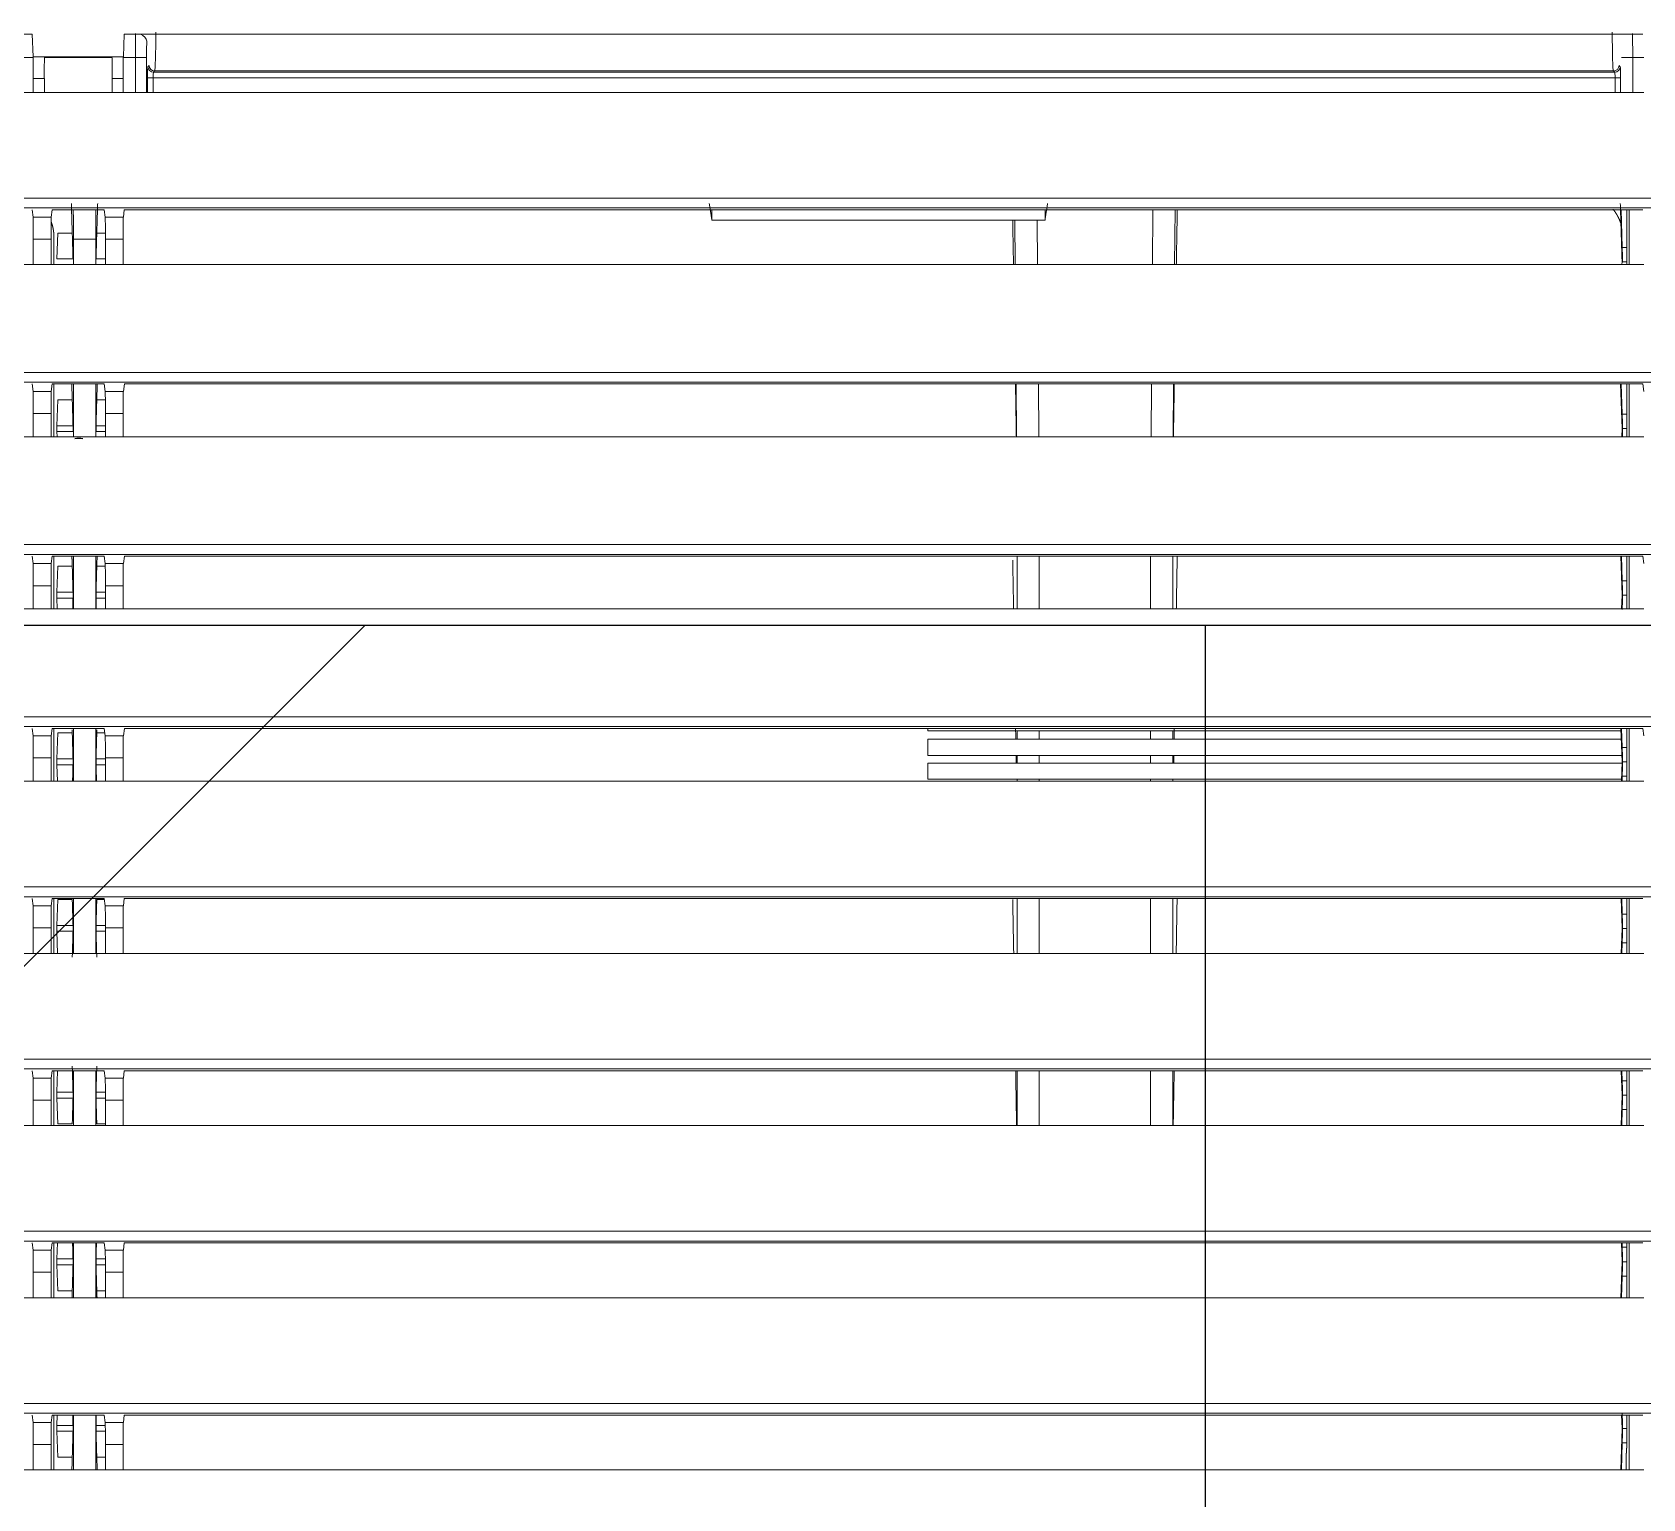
# Model space of a CAD drawing. Header units: millimetres. Extents: x 70151 to 230897, y 35202 to 113211.
# Drawn here: x 183055.5 to 183201.1, y 70900.6 to 71033.2 of the extents above; entities that cross this region are included whole.
import ezdxf

# ---------------------------------------------------------------- set-up
doc = ezdxf.new("R2010")
doc.units = ezdxf.units.MM
doc.header["$LTSCALE"] = 50
doc.layers.add('2-con', color=2, linetype='Continuous')
doc.layers.add('mark-B', color=2, linetype='Continuous', lineweight=20)

# ---------------------------------------------------------------- blocks, each defined once
blk = doc.blocks.new('cjscjdeh')
at = {"color": 8}
for p, q in [((155159.52, 69984.99), (153729.39, 69984.99)), ((154925.53, 69952.84), (154957.68, 69984.99)), ((155033.66, 69984.99), (155033.66, 69520.77))]:
    blk.add_line(p, q, dxfattribs=at)
blk = doc.blocks.new('무풍1way 일반')
at = {"layer": 'mark-B'}
for p, q in [((-101.3, -114.82), (36.16, -114.82)), ((-99.99, -119.77), (-99.99, -114.82)), ((-99.72, -114.82), (-99.72, -116.22)), ((-99.35, -117.27), (-99.28, -114.82)), ((-99.34, -118.57), (-99.22, -114.82)), ((36.16, -117.11), (36.16, -114.82)), ((36.16, -114.82), (37.77, -114.82)), ((37.77, -114.82), (37.77, -117.11)), ((37.77, -114.82), (42.69, -114.82)), ((38.65, -114.82), (38.65, -119.77)), ((40.66, -119.77), (40.66, -114.82)), ((42.42, -114.82), (42.42, -119.77)), ((42.69, -117.11), (42.69, -114.82)), ((42.69, -114.82), (44.3, -114.82)), ((44.3, -117.11), (44.3, -114.82)), ((44.3, -114.82), (196.82, -114.82)), ((37.77, -115.96), (38.55, -115.96)), ((40.77, -115.96), (42.08, -115.96)), ((42.16, -118.31), (42.08, -115.96)), ((-99.77, -119.77), (-99.77, -117.13)), ((-99.77, -117.27), (-99.35, -117.27)), ((-99.74, -116.57), (-99.75, -116.78)), ((36.16, -117.11), (37.77, -117.11)), ((42.69, -117.11), (44.3, -117.11)), ((-99.77, -118.57), (-99.36, -118.57)), ((-99.3, -119.77), (-99.34, -118.57)), ((36.07, -119.77), (36.15, -119.12)), ((37.78, -119.12), (36.15, -119.12)), ((37.77, -118.31), (38.62, -118.31)), ((38.62, -118.83), (37.78, -118.83)), ((37.78, -119.12), (37.87, -119.77)), ((40.7, -118.31), (42.16, -118.31)), ((42.16, -118.83), (40.7, -118.83)), ((42.13, -119.77), (42.16, -118.83)), ((42.59, -119.77), (42.67, -119.12)), ((44.31, -119.12), (42.67, -119.12)), ((44.39, -119.77), (44.31, -119.12)), ((-368.14, -119.94), (368.14, -119.94)), ((368.14, -120.82), (-368.14, -120.82)), ((36.07, -119.77), (-101.21, -119.77)), ((42.59, -119.77), (37.87, -119.77)), ((-101.3, -130.38), (36.16, -130.38)), ((-99.99, -135.34), (-99.99, -130.38)), ((-99.77, -135.34), (-99.77, -130.38)), ((-99.35, -132.33), (-99.29, -130.38)), ((-99.34, -133.63), (-99.24, -130.38)), ((36.16, -132.68), (36.16, -130.38)), ((36.16, -130.38), (37.77, -130.38)), ((37.77, -130.38), (37.77, -132.68)), ((37.77, -130.38), (42.69, -130.38)), ((37.77, -131.02), (38.55, -131.02)), ((38.65, -130.38), (38.65, -135.34)), ((40.66, -135.34), (40.66, -130.38)), ((40.77, -131.02), (42.08, -131.02)), ((42.16, -133.37), (42.08, -131.02)), ((42.42, -130.38), (42.42, -135.34)), ((42.69, -132.68), (42.69, -130.38)), ((42.69, -130.38), (44.3, -130.38)), ((44.3, -132.68), (44.3, -130.38)), ((44.3, -130.38), (196.82, -130.38)), ((-99.77, -132.33), (-99.35, -132.33)), ((-99.77, -133.63), (-99.36, -133.63)), ((-99.28, -135.34), (-99.34, -133.63)), ((36.16, -132.68), (37.77, -132.68)), ((37.77, -133.37), (38.62, -133.37)), ((38.62, -133.89), (37.77, -133.89)), ((40.7, -133.37), (42.16, -133.37)), ((42.16, -133.89), (40.7, -133.89)), ((42.11, -135.34), (42.16, -133.89)), ((42.69, -132.68), (44.3, -132.68)), ((36.07, -135.34), (-101.21, -135.34)), ((-99.77, -134.94), (-99.35, -134.94)), ((-99.34, -135.34), (-99.35, -134.94)), ((36.07, -135.34), (36.15, -134.68)), ((37.78, -134.68), (36.15, -134.68)), ((37.78, -134.68), (37.87, -135.34)), ((42.59, -135.34), (37.87, -135.34)), ((42.59, -135.34), (42.67, -134.68)), ((44.31, -134.68), (42.67, -134.68)), ((44.39, -135.34), (44.31, -134.68)), ((-365.38, -135.5), (365.38, -135.5)), ((365.38, -136.39), (-365.38, -136.39)), ((-101.3, -145.95), (36.16, -145.95)), ((-99.99, -150.9), (-99.99, -145.95)), ((-99.77, -150.9), (-99.77, -145.95)), ((-99.35, -147.39), (-99.31, -145.95)), ((-99.34, -148.7), (-99.25, -145.95)), ((-58.73, -150.9), (-58.73, -145.95)), ((-58.73, -150.9), (-58.73, -145.95)), ((-56.72, -150.9), (-56.72, -145.95)), ((-56.72, -150.9), (-56.72, -145.95)), ((-46.64, -145.95), (-46.64, -150.9)), ((-46.64, -145.95), (-46.64, -150.9)), ((-44.64, -145.95), (-44.64, -150.9)), ((-44.64, -145.95), (-44.64, -150.9)), ((36.16, -148.24), (36.16, -145.95)), ((36.16, -145.95), (37.77, -145.95)), ((37.77, -145.95), (37.77, -148.24)), ((37.77, -145.95), (42.69, -145.95)), ((37.77, -146.09), (38.55, -146.09)), ((38.65, -145.95), (38.65, -150.9)), ((40.66, -150.9), (40.66, -145.95)), ((40.77, -146.09), (42.08, -146.09)), ((42.16, -148.43), (42.08, -146.09)), ((42.42, -145.95), (42.42, -150.9)), ((42.69, -148.24), (42.69, -145.95)), ((42.69, -145.95), (44.3, -145.95)), ((44.3, -148.24), (44.3, -145.95)), ((44.3, -145.95), (196.82, -145.95)), ((-99.77, -147.39), (-99.35, -147.39)), ((36.16, -148.24), (37.77, -148.24)), ((37.77, -148.43), (38.62, -148.43)), ((40.7, -148.43), (42.16, -148.43)), ((42.69, -148.24), (44.3, -148.24)), ((-99.77, -148.7), (-99.36, -148.7)), ((-99.27, -150.9), (-99.34, -148.7)), ((38.62, -148.96), (37.77, -148.96)), ((42.16, -148.96), (40.7, -148.96)), ((42.1, -150.9), (42.16, -148.96)), ((-362.63, -151.07), (362.63, -151.07)), ((36.07, -150.9), (-101.21, -150.9)), ((-99.77, -150), (-99.35, -150)), ((-99.32, -150.9), (-99.35, -150)), ((36.07, -150.9), (36.15, -150.24)), ((37.78, -150.24), (36.15, -150.24)), ((37.78, -150.24), (37.87, -150.9)), ((42.59, -150.9), (37.87, -150.9)), ((42.59, -150.9), (42.67, -150.24)), ((44.31, -150.24), (42.67, -150.24)), ((44.39, -150.9), (44.31, -150.24)), ((362.63, -151.95), (-362.63, -151.95)), ((-101.3, -161.51), (36.16, -161.51)), ((-99.99, -166.46), (-99.99, -161.51)), ((-99.77, -166.47), (-99.77, -161.51)), ((-99.35, -162.45), (-99.32, -161.51)), ((-99.34, -163.76), (-99.27, -161.51)), ((-58.73, -166.46), (-58.73, -161.51)), ((-58.73, -166.46), (-58.73, -161.51)), ((-56.72, -166.46), (-56.72, -161.51)), ((-56.72, -166.46), (-56.72, -161.51)), ((-46.64, -161.51), (-46.64, -166.46)), ((-46.64, -161.51), (-46.64, -166.46)), ((-44.64, -161.51), (-44.64, -166.46)), ((-44.64, -161.51), (-44.64, -166.46)), ((36.16, -163.81), (36.16, -161.51)), ((36.16, -161.51), (37.77, -161.51)), ((37.77, -161.51), (37.77, -163.81)), ((37.77, -161.51), (42.69, -161.51)), ((38.65, -161.51), (38.65, -166.46)), ((40.66, -166.46), (40.66, -161.51)), ((42.16, -163.5), (42.1, -161.51)), ((42.42, -161.51), (42.42, -166.46)), ((42.69, -163.81), (42.69, -161.51)), ((42.69, -161.51), (44.3, -161.51)), ((44.3, -163.81), (44.3, -161.51)), ((44.3, -161.51), (196.82, -161.51)), ((-99.77, -162.45), (-99.35, -162.45)), ((-99.77, -163.76), (-99.36, -163.76)), ((-99.25, -166.47), (-99.34, -163.76)), ((36.16, -163.81), (37.77, -163.81)), ((37.77, -163.5), (38.62, -163.5)), ((38.62, -164.02), (37.77, -164.02)), ((40.7, -163.5), (42.16, -163.5)), ((42.16, -164.02), (40.7, -164.02)), ((42.08, -166.37), (42.16, -164.02)), ((42.69, -163.81), (44.3, -163.81)), ((-99.77, -165.06), (-99.35, -165.06)), ((-99.31, -166.47), (-99.35, -165.06)), ((36.07, -166.47), (36.15, -165.81)), ((37.78, -165.81), (36.15, -165.81)), ((37.78, -165.81), (37.87, -166.47)), ((42.59, -166.47), (42.67, -165.81)), ((44.31, -165.81), (42.67, -165.81)), ((44.39, -166.47), (44.31, -165.81)), ((-359.88, -166.63), (359.88, -166.63)), ((36.07, -166.47), (-101.21, -166.47)), ((38.55, -166.37), (37.85, -166.37)), ((42.59, -166.47), (37.87, -166.47)), ((42.08, -166.37), (40.77, -166.37)), ((359.88, -167.52), (-359.88, -167.52)), ((-101.3, -177.07), (36.16, -177.07)), ((-99.99, -181.84), (-99.99, -177.07)), ((-99.77, -181.84), (-99.77, -177.07)), ((-99.77, -177.52), (-99.35, -177.52)), ((-99.35, -177.52), (-99.34, -177.07)), ((-99.34, -178.82), (-99.28, -177.07)), ((-36.59, -177.24), (-99.29, -177.24)), ((-58.73, -177.24), (-58.73, -177.07)), ((-58.73, -177.24), (-58.73, -177.07)), ((-56.72, -177.24), (-56.72, -177.07)), ((-56.72, -177.24), (-56.72, -177.07)), ((-46.64, -177.07), (-46.64, -177.24)), ((-46.64, -177.07), (-46.64, -177.24)), ((-44.64, -177.07), (-44.64, -177.24)), ((-44.64, -177.07), (-44.64, -177.24)), ((-36.59, -178.7), (-36.59, -177.24)), ((36.16, -179.17), (36.16, -177.07)), ((36.16, -177.07), (37.77, -177.07)), ((37.77, -177.07), (37.77, -179.17)), ((37.77, -177.07), (42.69, -177.07)), ((38.65, -177.07), (38.65, -181.84)), ((40.66, -181.84), (40.66, -177.07)), ((42.16, -178.56), (42.11, -177.07)), ((42.42, -177.07), (42.42, -181.84)), ((42.69, -179.17), (42.69, -177.07)), ((42.69, -177.07), (44.3, -177.07)), ((44.3, -179.17), (44.3, -177.07)), ((44.3, -177.07), (196.82, -177.07)), ((-99.77, -178.82), (-99.36, -178.82)), ((-99.24, -181.84), (-99.34, -178.82)), ((-99.33, -178.7), (-36.59, -178.7)), ((-58.73, -179.4), (-58.73, -178.7)), ((-58.73, -179.4), (-58.73, -178.7)), ((-56.72, -179.4), (-56.72, -178.7)), ((-56.72, -179.4), (-56.72, -178.7)), ((-46.64, -178.7), (-46.64, -179.4)), ((-46.64, -178.7), (-46.64, -179.4)), ((-44.64, -178.7), (-44.64, -179.4)), ((-44.64, -178.7), (-44.64, -179.4)), ((37.77, -178.56), (38.62, -178.56)), ((38.62, -179.08), (37.77, -179.08)), ((40.7, -178.56), (42.16, -178.56)), ((42.16, -179.08), (40.7, -179.08)), ((42.08, -181.43), (42.16, -179.08)), ((-99.77, -180.12), (-99.35, -180.12)), ((-99.3, -181.84), (-99.35, -180.12)), ((-36.59, -179.4), (-99.32, -179.4)), ((-36.59, -179.4), (-36.59, -180.86)), ((36.16, -179.17), (37.77, -179.17)), ((42.69, -179.17), (44.3, -179.17)), ((-101.2, -181.84), (-101.29, -181.17)), ((36.06, -181.84), (-101.2, -181.84)), ((-99.27, -180.86), (-36.59, -180.86)), ((-36.59, -181.61), (-99.25, -181.61)), ((-58.73, -181.61), (-58.73, -180.86)), ((-58.73, -181.61), (-58.73, -180.86)), ((-56.72, -181.61), (-56.72, -180.86)), ((-56.72, -181.61), (-56.72, -180.86)), ((-46.64, -180.86), (-46.64, -181.61)), ((-46.64, -180.86), (-46.64, -181.61)), ((-44.64, -180.86), (-44.64, -181.61)), ((-44.64, -180.86), (-44.64, -181.61)), ((-36.59, -181.61), (-36.59, -181.84)), ((36.06, -181.84), (36.15, -181.17)), ((37.78, -181.17), (36.15, -181.17)), ((37.78, -181.17), (37.87, -181.84)), ((38.55, -181.43), (37.82, -181.43)), ((42.59, -181.84), (37.87, -181.84)), ((42.08, -181.43), (40.77, -181.43)), ((42.59, -181.84), (42.67, -181.17)), ((44.31, -181.17), (42.67, -181.17)), ((44.4, -181.84), (44.31, -181.17)), ((-357.16, -182.01), (357.16, -182.01)), ((357.16, -182.89), (-357.16, -182.89)), ((-101.3, -192.64), (36.16, -192.64)), ((-99.99, -197.41), (-99.99, -192.64)), ((-99.77, -197.41), (-99.77, -192.64)), ((-99.34, -193.88), (-99.3, -192.64)), ((-58.73, -197.41), (-58.73, -192.64)), ((-58.73, -197.41), (-58.73, -192.64)), ((-56.72, -197.41), (-56.72, -192.64)), ((-56.72, -197.41), (-56.72, -192.64)), ((-46.64, -192.64), (-46.64, -197.41)), ((-46.64, -192.64), (-46.64, -197.41)), ((-44.64, -192.64), (-44.64, -197.41)), ((-44.64, -192.64), (-44.64, -197.41)), ((36.16, -194.73), (36.16, -192.64)), ((36.16, -192.64), (37.77, -192.64)), ((37.77, -192.64), (37.77, -194.73)), ((37.77, -192.64), (42.69, -192.64)), ((37.77, -193.62), (38.62, -193.62)), ((38.65, -192.64), (38.65, -197.41)), ((40.66, -197.41), (40.66, -192.64)), ((40.7, -193.62), (42.16, -193.62)), ((42.16, -193.62), (42.13, -192.64)), ((42.42, -192.64), (42.42, -197.41)), ((42.69, -194.73), (42.69, -192.64)), ((42.69, -192.64), (44.3, -192.64)), ((44.3, -194.73), (44.3, -192.64)), ((44.3, -192.64), (196.82, -192.64)), ((-99.77, -193.88), (-99.36, -193.88)), ((-99.23, -197.41), (-99.34, -193.88)), ((36.16, -194.73), (37.77, -194.73)), ((38.62, -194.14), (37.77, -194.14)), ((42.16, -194.14), (40.7, -194.14)), ((42.08, -196.49), (42.16, -194.14)), ((42.69, -194.73), (44.3, -194.73)), ((-99.77, -195.19), (-99.35, -195.19)), ((-99.28, -197.41), (-99.35, -195.19)), ((38.55, -196.49), (37.78, -196.49)), ((42.08, -196.49), (40.77, -196.49)), ((-354.41, -197.57), (354.41, -197.57)), ((-101.2, -197.41), (-101.29, -196.74)), ((36.06, -197.41), (-101.2, -197.41)), ((36.06, -197.41), (36.15, -196.74)), ((37.78, -196.74), (36.15, -196.74)), ((37.78, -196.74), (37.87, -197.41)), ((42.59, -197.41), (37.87, -197.41)), ((42.59, -197.41), (42.67, -196.74)), ((44.31, -196.74), (42.67, -196.74)), ((44.4, -197.41), (44.31, -196.74)), ((354.41, -198.46), (-354.41, -198.46)), ((-101.3, -208.2), (36.16, -208.2)), ((-99.99, -212.97), (-99.99, -208.2)), ((-99.77, -212.97), (-99.77, -208.2)), ((-99.34, -208.94), (-99.31, -208.2)), ((-58.8, -212.97), (-58.77, -208.2)), ((-58.8, -212.97), (-58.77, -208.2)), ((-56.8, -212.97), (-56.76, -208.2)), ((-56.8, -212.97), (-56.76, -208.2)), ((-46.61, -208.2), (-46.57, -212.97)), ((-46.61, -208.2), (-46.57, -212.97)), ((-44.6, -208.2), (-44.56, -212.97)), ((-44.6, -208.2), (-44.56, -212.97)), ((36.16, -210.3), (36.16, -208.2)), ((36.16, -208.2), (37.77, -208.2)), ((37.77, -208.2), (37.77, -210.3)), ((37.77, -208.2), (42.69, -208.2)), ((38.65, -208.2), (38.65, -212.97)), ((39.82, -208.03), (40.55, -208.03)), ((40.66, -212.97), (40.66, -208.2)), ((42.16, -208.68), (42.14, -208.2)), ((42.42, -208.2), (42.42, -212.97)), ((42.69, -210.3), (42.69, -208.2)), ((42.69, -208.2), (44.3, -208.2)), ((44.3, -210.3), (44.3, -208.2)), ((44.3, -208.2), (196.82, -208.2)), ((-99.77, -208.94), (-99.36, -208.94)), ((-99.21, -212.97), (-99.34, -208.94)), ((37.77, -208.68), (38.62, -208.68)), ((38.62, -209.2), (37.77, -209.2)), ((40.7, -208.68), (42.16, -208.68)), ((42.16, -209.2), (40.7, -209.2)), ((42.08, -211.55), (42.16, -209.2)), ((-99.77, -210.25), (-99.35, -210.25)), ((-99.27, -212.97), (-99.35, -210.25)), ((36.16, -210.3), (37.77, -210.3)), ((42.69, -210.3), (44.3, -210.3)), ((-101.2, -212.97), (-101.29, -212.3)), ((36.06, -212.97), (36.15, -212.3)), ((37.78, -212.3), (36.15, -212.3)), ((38.55, -211.55), (37.77, -211.55)), ((37.78, -212.3), (37.87, -212.97)), ((42.08, -211.55), (40.77, -211.55)), ((42.59, -212.97), (42.67, -212.3)), ((44.31, -212.3), (42.67, -212.3)), ((44.4, -212.97), (44.31, -212.3)), ((-351.65, -213.14), (351.65, -213.14)), ((351.65, -214.02), (-351.65, -214.02)), ((36.06, -212.97), (-101.2, -212.97)), ((42.59, -212.97), (37.87, -212.97)), ((-101.3, -223.77), (36.16, -223.77)), ((-99.99, -228.72), (-99.99, -223.76)), ((-99.77, -228.72), (-99.77, -223.76)), ((-99.77, -224.01), (-99.36, -224.01)), ((-99.34, -224), (-99.33, -223.77)), ((-58.93, -228.72), (-58.89, -223.77)), ((-58.93, -228.72), (-58.89, -223.77)), ((-56.92, -228.72), (-56.88, -223.77)), ((-56.92, -228.72), (-56.88, -223.77)), ((-46.48, -223.77), (-46.45, -227.77)), ((-46.48, -223.77), (-46.45, -227.77)), ((-44.47, -223.77), (-44.44, -227.77)), ((-44.47, -223.77), (-44.44, -227.77)), ((36.16, -226.06), (36.16, -223.77)), ((36.16, -223.77), (37.77, -223.77)), ((37.77, -223.77), (37.77, -226.06)), ((37.77, -223.77), (42.69, -223.77)), ((38.65, -223.76), (38.65, -226.05)), ((40.66, -226.05), (40.66, -223.76)), ((42.42, -223.76), (42.42, -226.23)), ((42.69, -226.06), (42.69, -223.77)), ((42.69, -223.77), (44.3, -223.77)), ((44.3, -226.06), (44.3, -223.77)), ((44.3, -223.77), (196.82, -223.77)), ((-99.77, -225.31), (-99.35, -225.31)), ((-99.25, -228.72), (-99.35, -225.31)), ((38.62, -224.27), (37.77, -224.27)), ((42.16, -224.27), (40.7, -224.27)), ((42.08, -226.61), (42.16, -224.27)), ((36.16, -226.06), (37.77, -226.06)), ((38.55, -226.61), (37.77, -226.61)), ((38.65, -226.05), (40.66, -226.05)), ((42.08, -226.61), (40.77, -226.61)), ((42.69, -226.06), (44.3, -226.06)), ((-47.17, -227.77), (-47.17, -228.72)), ((-17.05, -228.72), (-17.05, -227.77)), ((36.07, -228.72), (36.15, -228.06)), ((37.78, -228.06), (36.15, -228.06)), ((37.78, -228.06), (37.87, -228.72)), ((42.59, -228.72), (42.67, -228.06)), ((44.31, -228.06), (42.67, -228.06)), ((44.39, -228.72), (44.31, -228.06)), ((-348.87, -228.89), (348.87, -228.89)), ((348.87, -229.77), (-348.87, -229.77)), ((36.07, -228.72), (-101.21, -228.72)), ((42.59, -228.72), (37.87, -228.72)), ((-101.3, -239.33), (36.16, -239.33)), ((-100.3, -242.48), (-100.3, -239.33)), ((-100.3, -242.48), (-100.3, -239.33)), ((-99.2, -240.65), (-99.2, -239.33)), ((-99.2, -240.65), (-99.2, -239.33)), ((-98.7, -239.33), (-98.7, -240.65)), ((-98.7, -239.33), (-98.7, -240.65)), ((33.46, -240.65), (33.46, -239.33)), ((33.46, -240.65), (33.46, -239.33)), ((33.96, -239.33), (33.96, -240.65)), ((33.96, -239.33), (33.96, -240.65)), ((34.05, -242.49), (34.05, -239.33)), ((34.05, -242.49), (34.05, -239.33)), ((35.06, -239.33), (35.06, -242.48)), ((35.06, -239.33), (35.06, -242.48)), ((36.16, -240.59), (36.16, -239.33)), ((36.16, -239.33), (37.17, -239.33)), ((37.17, -239.33), (37.17, -240.59)), ((37.17, -239.33), (43.29, -239.33)), ((43.29, -240.59), (43.29, -239.33)), ((43.29, -239.33), (44.3, -239.33)), ((44.3, -240.59), (44.3, -239.33)), ((44.3, -239.33), (196.82, -239.33)), ((-98.7, -240.65), (-99.2, -240.65)), ((-98.7, -240.65), (-99.2, -240.65)), ((-99.17, -241.65), (-99.06, -241.76)), ((-99.17, -241.65), (-99.06, -241.76)), ((-98.7, -240.65), (33.46, -240.65)), ((-98.7, -240.65), (33.46, -240.65)), ((33.42, -241.15), (-98.67, -241.15)), ((-98.67, -241.15), (-98.56, -241.26)), ((33.42, -241.15), (-98.67, -241.15)), ((-98.67, -241.15), (-98.56, -241.26)), ((-98.56, -241.26), (33.32, -241.26)), ((-98.56, -241.26), (33.32, -241.26)), ((33.32, -241.26), (33.42, -241.15)), ((33.32, -241.26), (33.42, -241.15)), ((33.96, -240.65), (33.46, -240.65)), ((33.96, -240.65), (33.46, -240.65)), ((33.93, -241.65), (33.82, -241.76)), ((33.93, -241.65), (33.82, -241.76)), ((36.16, -240.59), (37.17, -240.59)), ((43.29, -240.59), (44.3, -240.59)), ((-101.29, -242.48), (-100.3, -242.48)), ((-101.29, -242.48), (-100.3, -242.48)), ((35.06, -242.48), (36.15, -242.48)), ((35.06, -242.48), (36.15, -242.48)), ((36.15, -242.54), (36.08, -244.58)), ((36.97, -242.54), (36.15, -242.54)), ((37.18, -242.54), (36.97, -242.54)), ((37.18, -242.48), (43.28, -242.48)), ((37.18, -242.48), (43.28, -242.48)), ((37.18, -242.54), (43.28, -242.54)), ((43.49, -242.54), (43.28, -242.54)), ((44.31, -242.54), (43.49, -242.54)), ((44.31, -242.48), (45.36, -242.48)), ((44.31, -242.48), (45.36, -242.48)), ((44.31, -242.54), (44.38, -244.58)), ((-101.22, -244.58), (36.08, -244.58)), ((44.38, -244.58), (196.74, -244.58))]:
    blk.add_line(p, q, dxfattribs=at)
blk.add_arc((40.18, -206.57), 1.5, 255.8455, 284.1545, dxfattribs=at)
for centre, major_axis, ratio, start_param, end_param in [((-99.34, -118.57), (0, -1.51), 0.017455, 3.665191, 4.712389), ((36.15, -117.11), (0, -2.01), 0.008727, 0.069815, 1.570796), ((37.79, -117.11), (0, -2.01), 0.008727, 4.712389, 6.21337), ((42.67, -117.11), (0, -2.01), 0.008727, 0.069815, 1.570796), ((44.31, -117.11), (0, -2.01), 0.008727, 4.712389, 6.21337), ((-99.34, -118.57), (0, -1.51), 0.017455, 4.712389, 5.759587), ((-99.34, -133.63), (0, -1.51), 0.017455, 3.665191, 4.712389), ((-99.34, -133.63), (0, -1.51), 0.017455, 4.712389, 5.759587), ((36.15, -132.68), (0, -2.01), 0.008727, 0.069815, 1.570796), ((37.79, -132.68), (0, -2.01), 0.008727, 4.712389, 6.21337), ((42.67, -132.68), (0, -2.01), 0.008727, 0.069815, 1.570796), ((44.31, -132.68), (0, -2.01), 0.008727, 4.712389, 6.21337), ((-99.34, -148.7), (0, -1.51), 0.017455, 3.665191, 4.712389), ((36.15, -148.24), (0, -2.01), 0.008727, 0.069815, 1.570796), ((37.79, -148.24), (0, -2.01), 0.008727, 4.712389, 6.21337), ((42.67, -148.24), (0, -2.01), 0.008727, 0.069815, 1.570796), ((44.31, -148.24), (0, -2.01), 0.008727, 4.712389, 6.21337), ((-99.34, -148.7), (0, -1.51), 0.017455, 4.712389, 5.759587), ((-99.34, -163.76), (0, -1.51), 0.017455, 3.665191, 4.712389), ((-99.34, -163.76), (0, -1.51), 0.017455, 4.712389, 5.759587), ((36.15, -163.81), (0, -2.01), 0.008727, 0.069815, 1.570796), ((37.79, -163.81), (0, -2.01), 0.008727, 4.712389, 6.21337), ((42.67, -163.81), (0, -2.01), 0.008727, 0.069815, 1.570796), ((44.31, -163.81), (0, -2.01), 0.008727, 4.712389, 6.21337), ((-99.34, -178.82), (0, -1.51), 0.017455, 3.665191, 4.712389), ((-99.34, -178.82), (0, -1.51), 0.017455, 4.712389, 5.759587), ((36.15, -179.17), (0, -2.01), 0.008727, 0.069813, 1.570796), ((37.79, -179.17), (0, -2.01), 0.008727, 4.712389, 6.213372), ((42.67, -179.17), (0, -2.01), 0.008727, 0.069813, 1.570796), ((44.31, -179.17), (0, -2.01), 0.008727, 4.712389, 6.213372), ((-99.34, -193.88), (0, -1.51), 0.017455, 3.665191, 4.712389), ((-99.34, -193.88), (0, -1.51), 0.017455, 4.712389, 5.759587), ((36.15, -194.73), (0, -2.01), 0.008727, 0.069813, 1.570796), ((37.79, -194.73), (0, -2.01), 0.008727, 4.712389, 6.213372), ((42.67, -194.73), (0, -2.01), 0.008727, 0.069813, 1.570796), ((44.31, -194.73), (0, -2.01), 0.008727, 4.712389, 6.213372), ((-99.34, -208.94), (0, -1.51), 0.017455, 4.197054, 4.712389), ((-99.34, -208.94), (0, -1.51), 0.017455, 4.712389, 5.759587), ((36.15, -210.3), (0, -2.01), 0.008727, 0.069813, 1.570796), ((37.79, -210.3), (0, -2.01), 0.008727, 4.712389, 6.213372), ((42.67, -210.3), (0, -2.01), 0.008727, 0.069813, 1.570796), ((44.31, -210.3), (0, -2.01), 0.008727, 4.712389, 6.213372), ((-99.34, -224.01), (0, -1.51), 0.017455, 4.712389, 5.759587), ((36.15, -226.06), (0, -2.01), 0.008727, 0.069814, 1.570796), ((37.79, -226.06), (0, -2.01), 0.008727, 4.712389, 6.213371), ((42.67, -226.06), (0, -2.01), 0.008727, 0.069814, 1.570796), ((44.31, -226.06), (0, -2.01), 0.008727, 4.712389, 6.213371), ((-99.17, -240.65), (0, -1), 0.034921, 4.712368, 6.248257), ((-99.17, -240.65), (0, -1), 0.034921, 4.712368, 6.248257), ((-98.67, -241.65), (0.355, 0.355), 0.998782, 0.785703, 2.35589), ((-98.67, -241.65), (0.355, 0.355), 0.998782, 0.785703, 2.35589), ((-98.56, -241.76), (0.355, 0.355), 0.998782, 0.785703, 2.35589), ((-98.56, -241.76), (0.355, 0.355), 0.998782, 0.785703, 2.35589), ((-98.67, -240.65), (0.001, -0.502), 0.069841, 4.712303, 6.248193), ((-98.67, -240.65), (0.001, -0.502), 0.069841, 4.712303, 6.248193), ((-98.56, -244.77), (0, -3.51), 0.029932, 1.570781, 3.10667), ((-98.56, -244.77), (0, -3.51), 0.029932, 1.570781, 3.10667), ((33.32, -244.77), (0, -3.51), 0.029932, 3.176515, 4.712405), ((33.32, -244.77), (0, -3.51), 0.029932, 3.176515, 4.712405), ((33.32, -241.76), (-0.355, 0.355), 0.998782, 3.927295, 5.497483), ((33.32, -241.76), (-0.355, 0.355), 0.998782, 3.927295, 5.497483), ((33.42, -240.65), (-0.001, -0.502), 0.069841, 0.034992, 1.570882), ((33.42, -240.65), (-0.001, -0.502), 0.069841, 0.034992, 1.570882), ((33.42, -241.65), (-0.355, 0.355), 0.998782, 3.927295, 5.497483), ((33.42, -241.65), (-0.355, 0.355), 0.998782, 3.927295, 5.497483), ((33.93, -240.65), (0, -1), 0.034921, 0.034928, 1.570818), ((33.93, -240.65), (0, -1), 0.034921, 0.034928, 1.570818), ((36.15, -240.59), (0, -2.01), 0.008727, 0.245636, 1.570796), ((37.18, -240.59), (0, -2.01), 0.008727, 4.712389, 6.033203), ((43.28, -240.59), (0, -2.01), 0.008727, 0.249983, 1.570796), ((44.31, -240.59), (0, -2.01), 0.008727, 4.712389, 6.037549), ((-100.3, -242.49), (-1, 0), 0.017452, 3.176505, 4.712389), ((-100.23, -242.53), (0, -3.01), 0.023281, 4.694926, 5.497778), ((-100.3, -242.49), (-1, 0), 0.017452, 3.176505, 4.712389), ((-100.23, -242.53), (0, -3.01), 0.023281, 4.694926, 5.497778), ((33.98, -242.53), (0, -2.01), 0.034921, 0.785419, 1.588271), ((33.98, -242.53), (0, -2.01), 0.034921, 0.785419, 1.588271), ((35.06, -242.49), (-1, 0), 0.017452, 4.712389, 6.248273), ((35.06, -242.49), (-1, 0), 0.017452, 4.712389, 6.248273), ((34.99, -242.53), (0, -3.01), 0.023281, 0.785408, 1.588259), ((34.99, -242.53), (0, -3.01), 0.023281, 0.785408, 1.588259), ((35.04, -243.95), (-1, 0.04), 0.706884, 0.04936, 1.152169), ((35.04, -243.95), (-1, 0.04), 0.706884, 0.04936, 1.152169)]:
    blk.add_ellipse(centre, major_axis=major_axis, ratio=ratio, start_param=start_param, end_param=end_param, dxfattribs=at)
for points, degree in [([(38.51, -114.82), (38.55, -115.96)], 1), ([(40.77, -115.96), (40.8, -114.82)], 1), ([(38.55, -115.96), (38.62, -118.31)], 1), ([(40.7, -118.31), (40.77, -115.96)], 1), ([(38.62, -118.83), (38.59, -119.77)], 1), ([(38.62, -118.31), (38.62, -118.35), (38.62, -118.49), (38.62, -118.65), (38.62, -118.79), (38.62, -118.83)], 2), ([(40.7, -118.83), (40.7, -118.79), (40.69, -118.65), (40.69, -118.49), (40.7, -118.35), (40.7, -118.31)], 2), ([(40.72, -119.77), (40.7, -118.83)], 1), ([(38.53, -130.38), (38.55, -131.03)], 1), ([(38.55, -131.03), (38.62, -133.37)], 1), ([(40.7, -133.37), (40.77, -131.03)], 1), ([(40.77, -131.03), (40.79, -130.38)], 1), ([(38.62, -133.89), (38.58, -135.34)], 1), ([(38.62, -133.37), (38.62, -133.41), (38.62, -133.55), (38.62, -133.71), (38.62, -133.85), (38.62, -133.89)], 2), ([(40.7, -133.89), (40.7, -133.85), (40.69, -133.71), (40.69, -133.55), (40.7, -133.41), (40.7, -133.37)], 2), ([(40.74, -135.34), (40.7, -133.89)], 1), ([(-58.76, -145.95), (-58.85, -150.9)], 1), ([(-58.76, -145.95), (-58.85, -150.9)], 1), ([(-44.52, -150.9), (-44.6, -145.95)], 1), ([(-44.52, -150.9), (-44.6, -145.95)], 1), ([(38.55, -146.09), (38.62, -148.43)], 1), ([(40.7, -148.43), (40.77, -146.09)], 1), ([(38.62, -148.43), (38.62, -148.48), (38.62, -148.61), (38.62, -148.78), (38.62, -148.91), (38.62, -148.96)], 2), ([(40.7, -148.96), (40.7, -148.92), (40.69, -148.78), (40.69, -148.62), (40.7, -148.48), (40.7, -148.43)], 2), ([(38.62, -148.96), (38.55, -151.3)], 1), ([(40.77, -151.3), (40.7, -148.96)], 1), ([(-59.03, -161.51), (-59.11, -166.46)], 1), ([(-59.03, -161.51), (-59.11, -166.46)], 1), ([(-44.25, -166.39), (-44.34, -161.51)], 1), ([(-44.25, -166.39), (-44.34, -161.51)], 1), ([(38.55, -161.15), (38.62, -163.5)], 1), ([(40.7, -163.5), (40.77, -161.15)], 1), ([(38.62, -164.02), (38.55, -166.37)], 1), ([(38.62, -163.5), (38.62, -163.54), (38.62, -163.68), (38.62, -163.84), (38.62, -163.98), (38.62, -164.02)], 2), ([(40.7, -164.02), (40.7, -163.98), (40.69, -163.84), (40.69, -163.68), (40.7, -163.54), (40.7, -163.5)], 2), ([(40.77, -166.37), (40.7, -164.02)], 1), ([(38.57, -177.07), (38.62, -178.56)], 1), ([(40.7, -178.56), (40.74, -177.07)], 1), ([(-58.8, -178.7), (-58.81, -179.4)], 1), ([(-58.8, -178.7), (-58.81, -179.4)], 1), ([(-44.55, -179.4), (-44.57, -178.7)], 1), ([(-44.55, -179.4), (-44.57, -178.7)], 1), ([(38.62, -179.08), (38.55, -181.43)], 1), ([(38.62, -178.56), (38.62, -178.6), (38.62, -178.74), (38.62, -178.9), (38.62, -179.04), (38.62, -179.08)], 2), ([(40.7, -179.08), (40.7, -179.04), (40.69, -178.9), (40.69, -178.74), (40.7, -178.6), (40.7, -178.56)], 2), ([(40.77, -181.43), (40.7, -179.08)], 1), ([(-58.84, -180.86), (-58.85, -181.84)], 1), ([(-58.84, -180.86), (-58.85, -181.84)], 1), ([(-44.51, -181.84), (-44.53, -180.86)], 1), ([(-44.51, -181.84), (-44.53, -180.86)], 1), ([(38.55, -181.43), (38.54, -181.72)], 1), ([(40.78, -181.72), (40.77, -181.43)], 1), ([(-59.04, -192.64), (-59.12, -197.41)], 1), ([(-59.04, -192.64), (-59.12, -197.41)], 1), ([(-44.25, -197.04), (-44.33, -192.64)], 1), ([(-44.25, -197.04), (-44.33, -192.64)], 1), ([(38.59, -192.64), (38.62, -193.62)], 1), ([(38.62, -193.62), (38.62, -193.66), (38.62, -193.8), (38.62, -193.96), (38.62, -194.1), (38.62, -194.14)], 2), ([(40.7, -194.14), (40.7, -194.1), (40.69, -193.96), (40.69, -193.8), (40.7, -193.66), (40.7, -193.62)], 2), ([(40.7, -193.62), (40.73, -192.64)], 1), ([(38.62, -194.14), (38.55, -196.49)], 1), ([(40.77, -196.49), (40.7, -194.14)], 1), ([(38.55, -196.49), (38.52, -197.41)], 1), ([(40.8, -197.41), (40.77, -196.49)], 1), ([(-58.78, -208.2), (-58.86, -212.97)], 1), ([(-58.78, -208.2), (-58.86, -212.97)], 1), ([(-44.5, -212.97), (-44.58, -208.2)], 1), ([(-44.5, -212.97), (-44.58, -208.2)], 1), ([(38.62, -209.2), (38.55, -211.55)], 1), ([(38.62, -208.68), (38.62, -208.72), (38.62, -208.86), (38.62, -209.02), (38.62, -209.16), (38.62, -209.2)], 2), ([(40.7, -209.2), (40.7, -209.16), (40.69, -209.02), (40.69, -208.86), (40.7, -208.72), (40.7, -208.68)], 2), ([(40.77, -211.55), (40.7, -209.2)], 1), ([(38.55, -211.55), (38.51, -212.97)], 1), ([(40.81, -212.97), (40.77, -211.55)], 1), ([(-99.18, -229.28), (-99.34, -224)], 1), ([(-59.04, -223.77), (-59.13, -228.72)], 1), ([(-59.04, -223.77), (-59.13, -228.72)], 1), ([(-44.25, -227.77), (-44.32, -223.77)], 1), ([(-44.25, -227.77), (-44.32, -223.77)], 1), ([(38.62, -224.27), (38.55, -226.61)], 1), ([(40.77, -226.61), (40.7, -224.27)], 1), ([(38.55, -226.61), (38.47, -229.28)], 1), ([(40.85, -229.28), (40.77, -226.61)], 1), ([(-47.17, -227.77), (-47.4, -229.28)], 1), ([(-17.05, -227.77), (-47.17, -227.77)], 1), ([(-16.82, -229.28), (-17.05, -227.77)], 1)]:
    blk.add_open_spline(points, degree=degree, dxfattribs=at)
for points, degree, knots in [([(-99.72, -116.22), (-99.72, -116.22), (-99.72, -116.23), (-99.72, -116.24), (-99.72, -116.25), (-99.72, -116.26), (-99.72, -116.27), (-99.72, -116.28), (-99.72, -116.29), (-99.72, -116.3), (-99.72, -116.31), (-99.72, -116.32), (-99.72, -116.33), (-99.72, -116.34), (-99.73, -116.35), (-99.73, -116.37), (-99.73, -116.38), (-99.73, -116.39), (-99.73, -116.4), (-99.73, -116.41), (-99.73, -116.42), (-99.73, -116.43), (-99.73, -116.44), (-99.73, -116.45), (-99.73, -116.46), (-99.73, -116.47), (-99.73, -116.48), (-99.73, -116.49), (-99.73, -116.5), (-99.73, -116.51), (-99.73, -116.52), (-99.73, -116.53), (-99.73, -116.54), (-99.73, -116.54), (-99.73, -116.55), (-99.74, -116.56), (-99.74, -116.57), (-99.74, -116.57)], 3, [0, 0, 0, 0, 0.027034, 0.054157, 0.081369, 0.108672, 0.136064, 0.163545, 0.191117, 0.218779, 0.24653, 0.274372, 0.302305, 0.330327, 0.35844, 0.386644, 0.414938, 0.443324, 0.4718, 0.500366, 0.529024, 0.557773, 0.586614, 0.615545, 0.644568, 0.673683, 0.702888, 0.732186, 0.761575, 0.791056, 0.820629, 0.850294, 0.880051, 0.9099, 0.939841, 0.969874, 1, 1, 1, 1]), ([(-99.75, -116.78), (-99.75, -116.78), (-99.75, -116.79), (-99.76, -116.79), (-99.76, -116.8), (-99.76, -116.81), (-99.76, -116.82), (-99.76, -116.82), (-99.76, -116.83), (-99.76, -116.84), (-99.76, -116.85), (-99.76, -116.86), (-99.76, -116.87), (-99.76, -116.87), (-99.76, -116.88), (-99.76, -116.89), (-99.76, -116.9), (-99.76, -116.91), (-99.76, -116.92), (-99.76, -116.93), (-99.76, -116.94), (-99.76, -116.95), (-99.76, -116.96), (-99.76, -116.96), (-99.76, -116.97), (-99.77, -116.98), (-99.77, -116.99), (-99.77, -117), (-99.77, -117.01), (-99.77, -117.02), (-99.77, -117.03), (-99.77, -117.04), (-99.77, -117.05), (-99.77, -117.06), (-99.77, -117.07), (-99.77, -117.08), (-99.77, -117.09), (-99.77, -117.1), (-99.77, -117.1), (-99.77, -117.11), (-99.77, -117.12), (-99.77, -117.13), (-99.77, -117.13)], 3, [0, 0, 0, 0, 0.026365, 0.052659, 0.078883, 0.105036, 0.131119, 0.157131, 0.183073, 0.208944, 0.234745, 0.260475, 0.286136, 0.311726, 0.337246, 0.362696, 0.388076, 0.413386, 0.438627, 0.463797, 0.488898, 0.513928, 0.53889, 0.563781, 0.588603, 0.613356, 0.638039, 0.662653, 0.687198, 0.711673, 0.736079, 0.760416, 0.784684, 0.808883, 0.833013, 0.857074, 0.881067, 0.904991, 0.928846, 0.952632, 0.97635, 1, 1, 1, 1]), ([(42.16, -118.83), (42.16, -118.83), (42.16, -118.83), (42.16, -118.82), (42.16, -118.82), (42.16, -118.81), (42.16, -118.81), (42.16, -118.8), (42.16, -118.8), (42.16, -118.79), (42.16, -118.79), (42.16, -118.78), (42.16, -118.77), (42.16, -118.77), (42.16, -118.76), (42.16, -118.76), (42.16, -118.75), (42.16, -118.74), (42.16, -118.74), (42.16, -118.73), (42.16, -118.72), (42.16, -118.71), (42.16, -118.71), (42.16, -118.7), (42.16, -118.69), (42.16, -118.69), (42.16, -118.68), (42.16, -118.67), (42.16, -118.67), (42.16, -118.66), (42.16, -118.65), (42.16, -118.64), (42.16, -118.64), (42.16, -118.63), (42.16, -118.62), (42.16, -118.61), (42.16, -118.61), (42.16, -118.6), (42.16, -118.59), (42.16, -118.59), (42.16, -118.58), (42.16, -118.57), (42.16, -118.56), (42.16, -118.54), (42.16, -118.53), (42.16, -118.51), (42.16, -118.5), (42.16, -118.48), (42.16, -118.47), (42.16, -118.46), (42.16, -118.44), (42.16, -118.43), (42.16, -118.41), (42.16, -118.4), (42.16, -118.39), (42.16, -118.37), (42.16, -118.36), (42.16, -118.35), (42.16, -118.34), (42.16, -118.33), (42.16, -118.32), (42.16, -118.31), (42.16, -118.31)], 3, [0, 0, 0, 0, 0.013748, 0.027432, 0.041052, 0.054607, 0.068099, 0.081527, 0.09489, 0.10819, 0.121425, 0.134597, 0.147704, 0.160748, 0.173727, 0.186643, 0.199494, 0.212281, 0.225005, 0.237664, 0.250259, 0.262791, 0.275258, 0.287661, 0.3, 0.312275, 0.324487, 0.336634, 0.348717, 0.360736, 0.372691, 0.384582, 0.39641, 0.408173, 0.419872, 0.431507, 0.443078, 0.454585, 0.466029, 0.477408, 0.488723, 0.499974, 0.522542, 0.545365, 0.568445, 0.591781, 0.615372, 0.639221, 0.663325, 0.687685, 0.712302, 0.737175, 0.762304, 0.78769, 0.813331, 0.839229, 0.865384, 0.891794, 0.918461, 0.945384, 0.972564, 1, 1, 1, 1]), ([(42.16, -133.89), (42.16, -133.89), (42.16, -133.89), (42.16, -133.89), (42.16, -133.88), (42.16, -133.88), (42.16, -133.87), (42.16, -133.86), (42.16, -133.86), (42.16, -133.85), (42.16, -133.85), (42.16, -133.84), (42.16, -133.84), (42.16, -133.83), (42.16, -133.82), (42.16, -133.82), (42.16, -133.81), (42.16, -133.8), (42.16, -133.8), (42.16, -133.79), (42.16, -133.78), (42.16, -133.78), (42.16, -133.77), (42.16, -133.76), (42.16, -133.76), (42.16, -133.75), (42.16, -133.74), (42.16, -133.73), (42.16, -133.73), (42.16, -133.72), (42.16, -133.71), (42.16, -133.71), (42.16, -133.7), (42.16, -133.69), (42.16, -133.68), (42.16, -133.68), (42.16, -133.67), (42.16, -133.66), (42.16, -133.65), (42.16, -133.65), (42.16, -133.64), (42.16, -133.63), (42.16, -133.62), (42.16, -133.6), (42.16, -133.59), (42.16, -133.58), (42.16, -133.56), (42.16, -133.55), (42.16, -133.53), (42.16, -133.52), (42.16, -133.5), (42.16, -133.49), (42.16, -133.48), (42.16, -133.46), (42.16, -133.45), (42.16, -133.44), (42.16, -133.42), (42.16, -133.41), (42.16, -133.4), (42.16, -133.39), (42.16, -133.38), (42.16, -133.38), (42.16, -133.37)], 3, [0, 0, 0, 0, 0.013748, 0.027432, 0.041052, 0.054607, 0.068099, 0.081527, 0.09489, 0.10819, 0.121425, 0.134597, 0.147704, 0.160748, 0.173727, 0.186643, 0.199494, 0.212281, 0.225005, 0.237664, 0.250259, 0.262791, 0.275258, 0.287661, 0.3, 0.312275, 0.324487, 0.336634, 0.348717, 0.360736, 0.372691, 0.384582, 0.39641, 0.408173, 0.419872, 0.431507, 0.443078, 0.454585, 0.466029, 0.477408, 0.488723, 0.499974, 0.522542, 0.545365, 0.568445, 0.591781, 0.615372, 0.639221, 0.663325, 0.687685, 0.712302, 0.737175, 0.762304, 0.78769, 0.813331, 0.839229, 0.865384, 0.891794, 0.918461, 0.945384, 0.972564, 1, 1, 1, 1]), ([(42.16, -148.96), (42.16, -148.95), (42.16, -148.95), (42.16, -148.95), (42.16, -148.94), (42.16, -148.94), (42.16, -148.93), (42.16, -148.93), (42.16, -148.92), (42.16, -148.92), (42.16, -148.91), (42.16, -148.9), (42.16, -148.9), (42.16, -148.89), (42.16, -148.89), (42.16, -148.88), (42.16, -148.87), (42.16, -148.87), (42.16, -148.86), (42.16, -148.85), (42.16, -148.85), (42.16, -148.84), (42.16, -148.83), (42.16, -148.82), (42.16, -148.82), (42.16, -148.81), (42.16, -148.8), (42.16, -148.8), (42.16, -148.79), (42.16, -148.78), (42.16, -148.77), (42.16, -148.77), (42.16, -148.76), (42.16, -148.75), (42.16, -148.75), (42.16, -148.74), (42.16, -148.73), (42.16, -148.72), (42.16, -148.72), (42.16, -148.71), (42.16, -148.7), (42.16, -148.69), (42.16, -148.68), (42.16, -148.67), (42.16, -148.65), (42.16, -148.64), (42.16, -148.62), (42.16, -148.61), (42.16, -148.59), (42.16, -148.58), (42.16, -148.57), (42.16, -148.55), (42.16, -148.54), (42.16, -148.52), (42.16, -148.51), (42.16, -148.5), (42.16, -148.49), (42.16, -148.47), (42.16, -148.46), (42.16, -148.45), (42.16, -148.44), (42.16, -148.44), (42.16, -148.43)], 3, [0, 0, 0, 0, 0.013748, 0.027432, 0.041052, 0.054607, 0.068099, 0.081527, 0.09489, 0.10819, 0.121425, 0.134597, 0.147704, 0.160748, 0.173727, 0.186643, 0.199494, 0.212281, 0.225005, 0.237664, 0.250259, 0.262791, 0.275258, 0.287661, 0.3, 0.312275, 0.324487, 0.336634, 0.348717, 0.360736, 0.372691, 0.384582, 0.39641, 0.408173, 0.419872, 0.431507, 0.443078, 0.454585, 0.466029, 0.477408, 0.488723, 0.499974, 0.522542, 0.545365, 0.568445, 0.591781, 0.615372, 0.639221, 0.663325, 0.687685, 0.712302, 0.737175, 0.762304, 0.78769, 0.813331, 0.839229, 0.865384, 0.891794, 0.918461, 0.945384, 0.972564, 1, 1, 1, 1]), ([(42.16, -164.02), (42.16, -164.02), (42.16, -164.01), (42.16, -164.01), (42.16, -164), (42.16, -164), (42.16, -163.99), (42.16, -163.99), (42.16, -163.98), (42.16, -163.98), (42.16, -163.97), (42.16, -163.97), (42.16, -163.96), (42.16, -163.95), (42.16, -163.95), (42.16, -163.94), (42.16, -163.93), (42.16, -163.93), (42.16, -163.92), (42.16, -163.91), (42.16, -163.91), (42.16, -163.9), (42.16, -163.89), (42.16, -163.89), (42.16, -163.88), (42.16, -163.87), (42.16, -163.87), (42.16, -163.86), (42.16, -163.85), (42.16, -163.84), (42.16, -163.84), (42.16, -163.83), (42.16, -163.82), (42.16, -163.81), (42.16, -163.81), (42.16, -163.8), (42.16, -163.79), (42.16, -163.79), (42.16, -163.78), (42.16, -163.77), (42.16, -163.76), (42.16, -163.75), (42.16, -163.74), (42.16, -163.73), (42.16, -163.71), (42.16, -163.7), (42.16, -163.68), (42.16, -163.67), (42.16, -163.66), (42.16, -163.64), (42.16, -163.63), (42.16, -163.61), (42.16, -163.6), (42.16, -163.59), (42.16, -163.57), (42.16, -163.56), (42.16, -163.55), (42.16, -163.54), (42.16, -163.53), (42.16, -163.51), (42.16, -163.51), (42.16, -163.5), (42.16, -163.5)], 3, [0, 0, 0, 0, 0.013748, 0.027432, 0.041052, 0.054607, 0.068099, 0.081527, 0.09489, 0.10819, 0.121425, 0.134597, 0.147704, 0.160748, 0.173727, 0.186643, 0.199494, 0.212281, 0.225005, 0.237664, 0.250259, 0.262791, 0.275258, 0.287661, 0.3, 0.312275, 0.324487, 0.336634, 0.348717, 0.360736, 0.372691, 0.384582, 0.39641, 0.408173, 0.419872, 0.431507, 0.443078, 0.454585, 0.466029, 0.477408, 0.488723, 0.499974, 0.522542, 0.545365, 0.568445, 0.591781, 0.615372, 0.639221, 0.663325, 0.687685, 0.712302, 0.737175, 0.762304, 0.78769, 0.813331, 0.839229, 0.865384, 0.891794, 0.918461, 0.945384, 0.972564, 1, 1, 1, 1]), ([(42.16, -179.08), (42.16, -179.08), (42.16, -179.08), (42.16, -179.07), (42.16, -179.07), (42.16, -179.06), (42.16, -179.06), (42.16, -179.05), (42.16, -179.05), (42.16, -179.04), (42.16, -179.03), (42.16, -179.03), (42.16, -179.02), (42.16, -179.02), (42.16, -179.01), (42.16, -179), (42.16, -179), (42.16, -178.99), (42.16, -178.98), (42.16, -178.98), (42.16, -178.97), (42.16, -178.96), (42.16, -178.96), (42.16, -178.95), (42.16, -178.94), (42.16, -178.93), (42.16, -178.93), (42.16, -178.92), (42.16, -178.91), (42.16, -178.91), (42.16, -178.9), (42.16, -178.89), (42.16, -178.88), (42.16, -178.88), (42.16, -178.87), (42.16, -178.86), (42.16, -178.85), (42.16, -178.85), (42.16, -178.84), (42.16, -178.83), (42.16, -178.83), (42.16, -178.82), (42.16, -178.8), (42.16, -178.79), (42.16, -178.78), (42.16, -178.76), (42.16, -178.75), (42.16, -178.73), (42.16, -178.72), (42.16, -178.7), (42.16, -178.69), (42.16, -178.68), (42.16, -178.66), (42.16, -178.65), (42.16, -178.64), (42.16, -178.62), (42.16, -178.61), (42.16, -178.6), (42.16, -178.59), (42.16, -178.58), (42.16, -178.57), (42.16, -178.56), (42.16, -178.56)], 3, [0, 0, 0, 0, 0.013748, 0.027432, 0.041052, 0.054607, 0.068099, 0.081527, 0.09489, 0.10819, 0.121425, 0.134597, 0.147704, 0.160748, 0.173727, 0.186643, 0.199494, 0.212281, 0.225005, 0.237664, 0.250259, 0.262791, 0.275258, 0.287661, 0.3, 0.312275, 0.324487, 0.336634, 0.348717, 0.360736, 0.372691, 0.384582, 0.39641, 0.408173, 0.419872, 0.431507, 0.443078, 0.454585, 0.466029, 0.477408, 0.488723, 0.499974, 0.522542, 0.545365, 0.568445, 0.591781, 0.615372, 0.639221, 0.663325, 0.687685, 0.712302, 0.737175, 0.762304, 0.78769, 0.813331, 0.839229, 0.865384, 0.891794, 0.918461, 0.945384, 0.972564, 1, 1, 1, 1]), ([(42.16, -194.14), (42.16, -194.14), (42.16, -194.14), (42.16, -194.13), (42.16, -194.13), (42.16, -194.12), (42.16, -194.12), (42.16, -194.11), (42.16, -194.11), (42.16, -194.1), (42.16, -194.1), (42.16, -194.09), (42.16, -194.08), (42.16, -194.08), (42.16, -194.07), (42.16, -194.06), (42.16, -194.06), (42.16, -194.05), (42.16, -194.05), (42.16, -194.04), (42.16, -194.03), (42.16, -194.02), (42.16, -194.02), (42.16, -194.01), (42.16, -194), (42.16, -194), (42.16, -193.99), (42.16, -193.98), (42.16, -193.97), (42.16, -193.97), (42.16, -193.96), (42.16, -193.95), (42.16, -193.95), (42.16, -193.94), (42.16, -193.93), (42.16, -193.92), (42.16, -193.92), (42.16, -193.91), (42.16, -193.9), (42.16, -193.9), (42.16, -193.89), (42.16, -193.88), (42.16, -193.87), (42.16, -193.85), (42.16, -193.84), (42.16, -193.82), (42.16, -193.81), (42.16, -193.79), (42.16, -193.78), (42.16, -193.77), (42.16, -193.75), (42.16, -193.74), (42.16, -193.72), (42.16, -193.71), (42.16, -193.7), (42.16, -193.68), (42.16, -193.67), (42.16, -193.66), (42.16, -193.65), (42.16, -193.64), (42.16, -193.63), (42.16, -193.62), (42.16, -193.62)], 3, [0, 0, 0, 0, 0.013748, 0.027432, 0.041052, 0.054607, 0.068099, 0.081527, 0.09489, 0.10819, 0.121425, 0.134597, 0.147704, 0.160748, 0.173727, 0.186643, 0.199494, 0.212281, 0.225005, 0.237664, 0.250259, 0.262791, 0.275258, 0.287661, 0.3, 0.312275, 0.324487, 0.336634, 0.348717, 0.360736, 0.372691, 0.384582, 0.39641, 0.408173, 0.419872, 0.431507, 0.443078, 0.454585, 0.466029, 0.477408, 0.488723, 0.499974, 0.522542, 0.545365, 0.568445, 0.591781, 0.615372, 0.639221, 0.663325, 0.687685, 0.712302, 0.737175, 0.762304, 0.78769, 0.813331, 0.839229, 0.865384, 0.891794, 0.918461, 0.945384, 0.972564, 1, 1, 1, 1]), ([(42.16, -209.2), (42.16, -209.2), (42.16, -209.2), (42.16, -209.19), (42.16, -209.19), (42.16, -209.18), (42.16, -209.18), (42.16, -209.17), (42.16, -209.17), (42.16, -209.16), (42.16, -209.16), (42.16, -209.15), (42.16, -209.15), (42.16, -209.14), (42.16, -209.13), (42.16, -209.13), (42.16, -209.12), (42.16, -209.11), (42.16, -209.11), (42.16, -209.1), (42.16, -209.09), (42.16, -209.09), (42.16, -209.08), (42.16, -209.07), (42.16, -209.07), (42.16, -209.06), (42.16, -209.05), (42.16, -209.04), (42.16, -209.04), (42.16, -209.03), (42.16, -209.02), (42.16, -209.02), (42.16, -209.01), (42.16, -209), (42.16, -208.99), (42.16, -208.99), (42.16, -208.98), (42.16, -208.97), (42.16, -208.96), (42.16, -208.96), (42.16, -208.95), (42.16, -208.94), (42.16, -208.93), (42.16, -208.91), (42.16, -208.9), (42.16, -208.89), (42.16, -208.87), (42.16, -208.86), (42.16, -208.84), (42.16, -208.83), (42.16, -208.81), (42.16, -208.8), (42.16, -208.79), (42.16, -208.77), (42.16, -208.76), (42.16, -208.75), (42.16, -208.73), (42.16, -208.72), (42.16, -208.71), (42.16, -208.7), (42.16, -208.69), (42.16, -208.69), (42.16, -208.68)], 3, [0, 0, 0, 0, 0.013748, 0.027432, 0.041052, 0.054607, 0.068099, 0.081527, 0.09489, 0.10819, 0.121425, 0.134597, 0.147704, 0.160748, 0.173727, 0.186643, 0.199494, 0.212281, 0.225005, 0.237664, 0.250259, 0.262791, 0.275258, 0.287661, 0.3, 0.312275, 0.324487, 0.336634, 0.348717, 0.360736, 0.372691, 0.384582, 0.39641, 0.408173, 0.419872, 0.431507, 0.443078, 0.454585, 0.466029, 0.477408, 0.488723, 0.499974, 0.522542, 0.545365, 0.568445, 0.591781, 0.615372, 0.639221, 0.663325, 0.687685, 0.712302, 0.737175, 0.762304, 0.78769, 0.813331, 0.839229, 0.865384, 0.891794, 0.918461, 0.945384, 0.972564, 1, 1, 1, 1]), ([(38.64, -228.73), (38.64, -228.37), (38.65, -227.06), (38.65, -226.05)], 2, [0, 0, 0, 0.295232, 1, 1, 1]), ([(40.66, -226.05), (40.66, -227.06), (40.67, -228.37), (40.68, -228.73)], 2, [0, 0, 0, 0.704738, 1, 1, 1]), ([(42.42, -226.23), (42.42, -226.24), (42.42, -226.26), (42.42, -226.29), (42.42, -226.32), (42.42, -226.35), (42.42, -226.38), (42.42, -226.41), (42.43, -226.44), (42.43, -226.48), (42.43, -226.51), (42.43, -226.54), (42.43, -226.57), (42.44, -226.6), (42.44, -226.63), (42.44, -226.66), (42.45, -226.69), (42.45, -226.72), (42.45, -226.75), (42.46, -226.78), (42.46, -226.81), (42.47, -226.84), (42.47, -226.87), (42.48, -226.9), (42.48, -226.93), (42.49, -226.96), (42.49, -226.99), (42.5, -227.02), (42.5, -227.05), (42.51, -227.08), (42.52, -227.11), (42.52, -227.14), (42.53, -227.17), (42.54, -227.2), (42.54, -227.22), (42.55, -227.25), (42.56, -227.28), (42.57, -227.31), (42.58, -227.34), (42.58, -227.37), (42.59, -227.4), (42.6, -227.43), (42.61, -227.45), (42.62, -227.48), (42.63, -227.51), (42.64, -227.54), (42.65, -227.57), (42.66, -227.59), (42.66, -227.61), (42.66, -227.61)], 3, [0, 0, 0, 0, 0.021971, 0.04392, 0.065846, 0.08775, 0.109632, 0.131491, 0.153328, 0.175142, 0.196934, 0.218704, 0.240451, 0.262176, 0.283879, 0.30556, 0.327218, 0.348854, 0.370468, 0.392059, 0.413629, 0.435176, 0.456701, 0.478204, 0.499684, 0.521142, 0.542579, 0.563993, 0.585385, 0.606755, 0.628102, 0.649428, 0.670732, 0.692013, 0.713273, 0.73451, 0.755726, 0.776919, 0.798091, 0.81924, 0.840367, 0.861473, 0.882557, 0.903618, 0.924658, 0.945676, 0.966672, 0.987646, 1, 1, 1, 1]), ([(-99.25, -227.39), (-99.25, -227.4), (-99.25, -227.41), (-99.24, -227.43), (-99.23, -227.45), (-99.22, -227.48), (-99.22, -227.51), (-99.21, -227.54), (-99.2, -227.57), (-99.19, -227.59), (-99.18, -227.62), (-99.17, -227.65), (-99.15, -227.68), (-99.14, -227.71), (-99.13, -227.73), (-99.12, -227.76), (-99.11, -227.79), (-99.1, -227.81), (-99.09, -227.84), (-99.08, -227.87), (-99.06, -227.89), (-99.05, -227.92), (-99.04, -227.95), (-99.03, -227.97), (-99.01, -228), (-99, -228.03), (-98.99, -228.05), (-98.97, -228.08), (-98.96, -228.1), (-98.95, -228.13), (-98.93, -228.15), (-98.92, -228.18), (-98.91, -228.21), (-98.89, -228.23), (-98.88, -228.26), (-98.86, -228.28), (-98.85, -228.3), (-98.83, -228.33), (-98.82, -228.35), (-98.8, -228.38), (-98.79, -228.4), (-98.77, -228.43), (-98.75, -228.45), (-98.74, -228.47), (-98.72, -228.5), (-98.71, -228.52), (-98.69, -228.54), (-98.67, -228.57), (-98.66, -228.59), (-98.64, -228.61), (-98.62, -228.64), (-98.61, -228.66), (-98.59, -228.68), (-98.57, -228.7), (-98.55, -228.73), (-98.54, -228.74), (-98.53, -228.75), (-98.53, -228.76)], 3, [0, 0, 0, 0, 0.002494, 0.021674, 0.040834, 0.059974, 0.079094, 0.098195, 0.117275, 0.136336, 0.155377, 0.174398, 0.193399, 0.21238, 0.231341, 0.250283, 0.269205, 0.288107, 0.306989, 0.325851, 0.344694, 0.363517, 0.38232, 0.401104, 0.419868, 0.438612, 0.457336, 0.476041, 0.494726, 0.513392, 0.532038, 0.550664, 0.569271, 0.587858, 0.606426, 0.624974, 0.643502, 0.662011, 0.6805, 0.69897, 0.717421, 0.735852, 0.754263, 0.772655, 0.791028, 0.809381, 0.827715, 0.846029, 0.864324, 0.8826, 0.900856, 0.919093, 0.937311, 0.955509, 0.973688, 0.991848, 1, 1, 1, 1])]:
    blk.add_open_spline(points, degree=degree, knots=knots, dxfattribs=at)
blk = doc.blocks.new('dpdjzjs')
at = {"layer": 'mark-B', "rotation": 180}
blk.add_blockref('무풍1way 일반', (183099.91, 90780.44), dxfattribs=at)

msp = doc.modelspace()

# ---------------------------------------------------------------- block references
msp.add_blockref('cjscjdeh', (28127.9, 994.56))
at = {"layer": '2-con'}
msp.add_blockref('dpdjzjs', (0, -19992.04), dxfattribs=at)

doc.saveas('drawing.dxf')
